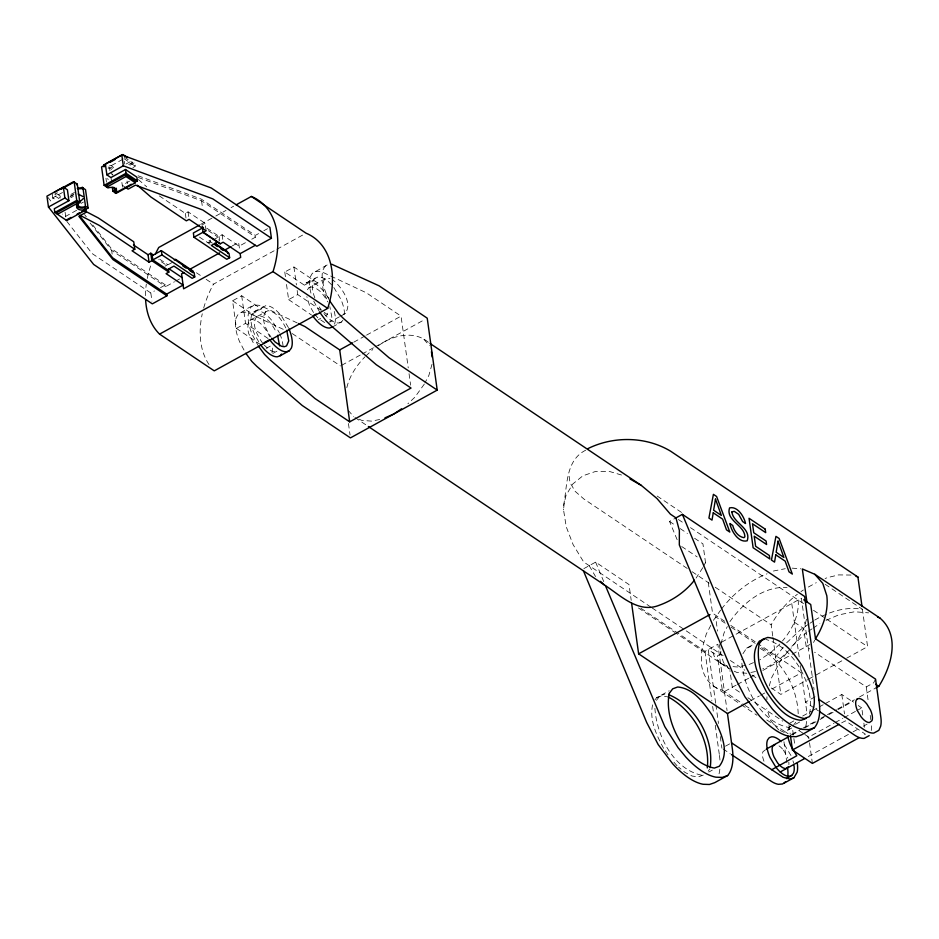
<?xml version="1.0" encoding="UTF-8"?>
<svg xmlns="http://www.w3.org/2000/svg" width="939" height="939" viewBox="0 0 939 939"><rect width="100%" height="100%" fill="white"/><g stroke="black" fill="none" stroke-linecap="round" stroke-linejoin="round"><path stroke-width="0.7" stroke-dasharray="4.7 3.52" d="M720.812 651.161L720.753 654.06L723.523 662.547L729.063 668.838L676.057 633.226M766.893 699.743L766.952 696.82M798.185 600.009C799.406 615.221 792.117 629.658 782.457 640.973M650.915 607.134L583.647 561.945L573.107 544.62L566.252 526.838L563.529 509.83L564.233 503.116L566.017 495.334L572.884 483.902L582.896 475.791L595.338 471.531L609.399 471.448L623.66 475.65M585.666 450.215C564.515 460.896 567.637 487.764 563.177 507.283L563.529 509.83M272.028 352.759L272.639 347.16M652.593 704.86C649.225 720.107 656.607 735.413 663.697 748.536M742.937 653.72L746.611 648.121L754.792 643.614M809.488 714.016C815.193 685.94 793.913 646.807 765.708 639.4M346.82 387.654C349.554 375.929 356.562 365.517 364.813 356.961M432.022 364.262L428.9 375.318L424.991 382.819M720.941 643.931L724.075 632.874L727.326 626.618M769.264 685.904L771.529 677.911L779.992 661.666L787.598 651.772M806.542 619.153L804.195 627.452L798.338 638.696L790.967 648.297M424.334 384.074L414.85 397.232L407.878 403.782M702.841 567.637L696.081 578.084M703.511 566.346L705.506 562.508M710.823 625.327L706.269 634.071L701.738 650.046L701.48 664.671A55.647 37.76 -56.1 0 0 722.302 690.083M713.429 620.327L720.647 610.127M813.538 642.499L814.829 640.011M875.559 679.132L873.61 682.853L866.263 686.914L814.594 652.194M772.738 636.055L771.177 624.822C777.621 612.932 786.671 602.498 797.375 594.246M288.449 327.629L281.606 316.255A26.398 11.726 61.2 0 0 265.831 305.668L253.87 311.725L251.934 314.26A25.071 11.139 61.2 0 0 254.786 334.812L259.234 342.688M285.832 327.946C282.064 320.727 276.888 311.818 268.038 310.68L249.797 320.316L248.283 322.3L247.732 329.178L248.729 333.603L254.399 345.059M252.168 313.943L261.3 308.919L263.002 306.689M265.819 311.49C260.209 319.53 266.523 330.199 271.148 337.301M317.805 283.038L293.919 266.993L284.787 272.017L304.389 285.186L306.091 282.956L318.051 276.899A26.398 11.726 61.2 0 1 333.028 286.501M315.222 277.932L313.274 280.468A25.071 11.139 61.2 0 0 315.598 299.811M307.393 289.74L308.908 287.757L324.929 278.942L327.159 278.12L329.929 278.543M324.929 278.942C319.953 285.268 324.319 294.142 327.465 300.386M340.716 316.067C356.527 308.978 342.465 287.275 333.075 280.162M332.453 326.983L341.573 321.948L342.864 320.258M654.929 699.907L656.643 697.677L669.202 690.752M656.443 700.365L659.847 695.905L664.847 694.085M708.17 771.107L709.872 768.877M790.145 726.176L788.478 728.347A21.574 9.578 61.2 0 0 787.704 731.681M793.22 725.554L795.779 722.208M721.492 609.024C733.195 593.636 749.029 580.948 767.057 573.799M729.932 621.63C742.737 603.202 763.442 585.948 787.082 587.509M783.255 647.194L775.649 657.089L760.038 646.595M365.811 356.022L372.783 349.472M779.828 644.037L770.86 652.452L759.804 659.871M786.636 642.792L801.037 629.271L809.019 623.919M791.823 646.267L806.214 632.757M790.145 649.365L780.18 658.72L769.123 666.127L762.797 668.885M378.311 345.763C392.561 335.211 414.158 329.882 428.771 342.618M810.157 623.156L813.585 620.867M814.723 620.104C828.973 611.759 845.793 606.277 862.413 609.305L867.589 646.631L844.631 659.284M808.491 631.219L811.918 628.93M813.057 628.168L819.9 623.578M297.182 322.91L262.157 306.431C253.377 301.818 245.678 310.563 238.236 314.178L236.276 317.593A32.701 14.519 61.2 0 0 239.633 341.808L245.126 352.172M253.906 305.292L250.948 307.182L248.976 310.598L248.119 315.351A32.677 14.508 61.2 0 0 252.333 334.812L258.518 346.291M329.8 301.055L326.385 294.024A32.701 14.519 61.2 0 1 323.028 269.81L325 266.394L327.957 264.505L312.288 273.39L310.328 276.805L309.459 281.559A32.677 14.508 61.2 0 0 311.185 294.013M57.291 192.671L54.744 194.068L60.483 197.929M62.537 192.483L52.795 197.847L56.199 200.136M122.786 159.301L109.394 166.673L109.969 170.757M70.895 194.408L74.498 192.425M126.108 163.996L132.117 160.686L132.376 162.553L127.563 165.205M70.425 195.946L74.028 193.962M69.944 196.944L73.547 194.96M70.93 197.718L73.359 196.368M129.958 165.194L134.829 162.517L135.345 166.25L132.915 167.6M81 203.411L83.442 202.061M76.611 210.324L65.66 216.357L62.256 214.069M129.559 181.157L122.258 185.183L124.617 186.767M159.337 195.911L185.335 213.376L188.07 211.862L205.089 223.294L206.122 230.771M200.617 224.398L214.573 216.709M215.841 216.017L225.994 210.418M231.064 207.625L233.611 206.228M202.049 224.973L205.089 223.294M208.963 240.842L210.301 240.114L210.571 241.98L209.221 242.72L208.963 240.842L212.402 243.154M165.053 266.16L167.788 264.657L159.278 258.941M206.909 228.236L219.069 236.405L222.109 234.738L239.128 246.171L246.711 241.992M172.26 262.427L166.79 265.444L158.292 259.727M207.942 242.778L210.794 241.206M213.223 239.868L218.071 237.191L218.47 240.032M232.273 245.924L238.612 242.426L239.821 251.147M66.845 221.416L92.163 253.577L150.815 292.98L154.454 290.973M160.534 287.616L165.405 284.94L165.64 286.641L174.49 281.77M138.068 175.769L201.322 199.127L255.326 235.407L258.976 233.4M263.836 230.724L267.486 228.717M175.746 281.078L179.537 278.989M251.769 239.21L255.561 237.121L255.326 235.407M203.681 308.062A83.454 56.633 -56.1 0 1 213.435 284.2L275.608 249.962M276.876 249.258L303.52 234.586M260.561 344.625L236.405 328.392L232.567 300.773L241.699 295.75L261.3 308.919M304.389 285.186L313.52 280.162M236.405 328.392L245.537 323.368L269.693 339.601M286.512 284.447L288.625 299.635L297.745 294.6L321.913 310.832M266.171 348.392L274.153 343.991M318.38 319.624L320.668 318.368M325.234 315.856L327.511 314.6L327.324 313.227M272.815 353.475L277.404 350.94L275.186 351.749L272.416 351.339L269.27 349.719L264.364 345.212M339.484 316.748L329.624 322.183L331.854 317.171L329.812 306.56M353.768 342.172L365.271 335.833M366.539 335.129L401.047 316.126L408.242 367.912M341.737 365.259L360.881 354.719M362.161 354.015L373.64 347.688M374.919 346.984L424.674 319.577M583.847 568.623L595.619 562.132L629.013 584.563L631.208 600.35M677.148 539.702L669.53 521.427L675.951 517.894M808.362 587.039L816.284 582.673M640.868 608.237L705.001 651.337L717.854 644.248L727.068 710.635M721.68 642.147L801.401 598.237L814.078 689.566M715.659 703.205L708.217 649.565L717.537 655.821L720.753 654.06L719.356 644.001M736.106 685.141L724.92 691.304L722.291 690.095L717.537 655.821M737.373 684.449L748.841 678.134M750.12 677.43L756.482 673.92M762.855 670.411L790.896 654.964M792.164 654.26L809.864 644.518M750.402 700.893L759.322 695.975M760.602 695.271L765.696 692.466M772.069 688.956L801.378 672.817L759.991 645.023M771.224 687.958L780.837 694.414L807.622 679.66M808.902 678.956L843.351 659.988M725.507 746.153L730.331 743.5M815.075 696.82L805.439 702.126L815.005 708.546M790.051 723.007L793.831 720.917M802.669 716.046L811.507 711.175M812.763 710.483L817.822 707.701M819.078 707.008L824.125 704.227M825.393 703.534L841.802 694.496L853.551 702.384M708.804 772.058L712.302 770.121M795.556 724.274L800.228 721.692M766.752 719.955L785.004 731.669L792.363 727.619L794.734 744.709M791.471 734.439L801.742 728.781M803.021 728.077L815.874 720.999M821.003 718.171L826.144 715.342M827.423 714.638L836.414 709.684M837.705 708.968L854.396 699.778M859.537 696.949L876.228 687.747M792.023 734.92L799.605 730.753M804.711 727.936L818.785 720.19M820.064 719.485L823.902 717.373M829.008 714.556L836.684 710.33M837.964 709.626L853.305 701.175M804.793 734.451L808.749 737.115L833.996 723.206M835.264 722.514L842.835 718.335M844.102 717.642L855.452 711.386M856.72 710.694L861.767 707.912L862.918 716.222M841.661 722.889L845.452 720.812L865.418 734.228L862.894 735.613M808.291 756.517L851.779 732.561M853.058 731.857L858.164 729.04M863.281 726.223L867.12 724.11M825.98 620.397L838.644 614.892L854.478 611.759L868.598 612.862M753.465 662.617L748.406 664.824L737.444 666.995L731.857 666.561M306.091 282.956L308.919 281.923A26.398 11.726 61.2 0 1 324.694 292.522L328.415 297.968M308.908 287.757L311.138 286.947C319.06 287.85 324.108 295.468 327.711 301.889M253.87 311.725L256.699 310.692A26.398 11.726 61.2 0 1 272.474 321.279L279.317 332.652M249.797 320.316L252.016 319.506C260.866 320.645 266.042 329.554 269.81 336.772M343.428 314.166L345.646 313.356M341.573 321.948L338.744 322.981A26.398 11.726 61.2 0 1 323.767 313.38M746.611 648.121L751.611 646.29L754.111 646.666M656.643 697.677L661.631 695.846L666.631 696.597M790.72 726.469L788.22 727.385C759.686 721.269 742.808 686.479 741.61 659.378M765.438 749.838L762.949 751.705A13.005 5.775 61.2 0 0 764.428 762.362M703.252 775.109L698.252 776.94L692.008 776.001L684.93 772.363L678.58 767.14M379.685 419.498L371.468 421.13L361.691 420.355L359.05 419.146M773.384 571.041L785.262 568.694M750.871 672.441L756.353 671.362M315.258 271.5L319.06 271.254L323.497 272.639L366.316 292.78L401.047 316.126M241.206 312.288L245.009 312.041L249.445 313.438L284.47 329.906M792.129 568.142L800.873 568.823M746.763 673.263L736.986 672.488L733.382 670.822M701.468 775.168C672.923 769.064 656.056 734.263 654.847 707.161M851.027 575.055L838.633 574.903L827.576 577.602A76.376 51.833 -56.1 0 0 825.064 578.53M138.315 177.471L201.556 200.84L255.561 237.121M727.666 666.232L719.744 662.57L714.203 656.291L711.433 647.793M780.004 730.46L786.366 733.382M107.116 178.727L108.408 179.337M324.624 322.57L318.192 318.251L314.976 314.635M760.214 648.45C782.868 661.537 797.504 688.31 798.22 714.297M825.158 584.281L862.413 609.305M657.159 496.062L682.653 513.187M678.381 519.513L683.216 522.765M690.482 527.648L806.343 605.491M813.514 610.303L825.534 618.378M826.731 619.188L867.589 646.631M669.53 521.427L675.493 525.429M680.259 528.634L687.418 533.446M694.578 538.258L702.924 543.857L705.905 565.407M124.324 157.153L132.376 162.553M124.007 158.632L135.345 166.25M681.702 546.521L697.172 556.909M794.347 622.193L803.667 628.461L806.178 646.548L809.782 648.966M208.352 230.665L218.071 237.191M324.155 312.347L327.511 314.6M111.201 173.433L112.926 174.584M199.432 237.062L210.371 244.41M288.625 299.635L311.572 315.046M687.242 568.435L583.847 498.973L575.138 491.32L569.985 482.552L568.717 473.279M692.113 571.71L709.145 583.154M715.225 587.239L771.177 624.822M858.246 705.541L861.767 707.912M724.708 621.313L712.537 613.132L708.123 581.311M730.788 625.397L758.782 644.201M725.19 623.191L715.577 616.723L717.56 631.09M731.199 627.229L755.226 643.368M292.264 333.568L340.47 365.952M196.427 272.768L201.286 276.043M206.146 279.306L213.435 284.2M232.567 300.773L256.464 316.83M56.786 193.751L61.375 196.838M59.087 198.692L52.279 194.115L53.37 201.932M816.202 709.356L818.585 710.952M652.136 607.956L723.159 655.668M730.366 660.516L744.791 670.2M751.998 675.047L758.008 679.085M165.405 284.94L111.401 248.659L90.79 222.484M90.132 223.048L111.635 250.361L165.64 286.641M720.448 662.899L729.767 669.167M354.977 417.526L367.149 425.696M638.438 607.956L674.836 632.416M800.016 731.246L803.608 733.652M739.486 692.102L732.279 687.254L729.955 670.552M747.902 697.747L782.75 721.152M785.004 731.669L788.114 733.758M722.291 690.095L743.923 704.626M745.12 705.435L751.13 709.461M713.476 686.022L740.061 703.886M741.27 704.696L756.975 715.26M723.089 748.946L730.26 753.759M138.373 179.572L146.742 186.838M111.905 174.372L112.539 175.065M673.909 762.21L677.524 766.271M778.736 729.873L770.731 720.788L766.729 708.522M423.912 339.355L429.44 345.646M348.228 410.425L353.768 416.705M84.522 214.526L86.306 216.792M47.854 197.296L52.373 203.047M807.188 736.059L808.96 738.653L808.749 737.115M783.372 750.097L786.941 756.036A13.005 5.775 61.2 0 1 787.786 758.137M665.34 750.942L669.46 756.951M333.815 287.498L340.669 298.872A25.071 11.139 61.2 0 1 344.425 315.539M319.248 306.947L321.244 309.858M313.509 312.499L309.612 305.727L306.842 296.618M262.756 343.404C257.838 336.056 250.901 325 256.687 316.525L258.918 315.715C267.756 316.842 272.944 325.763 276.712 332.969M319.87 312.499L313.685 301.02M589.199 565.677L595.561 576.581M790.967 755.555L785.11 745.824A22.466 9.977 61.2 0 0 781.624 741.916M595.619 562.132L604.88 584.316M866.263 686.914L868.434 702.572M870.218 715.389L870.805 719.661M863.88 723.147L864.455 727.302M841.802 694.496L844.49 713.886M791.765 603.542L799.171 656.913M800.368 665.587L806.202 707.583A64.955 28.851 61.2 0 1 806.777 713.452M809.535 742.784L812.399 763.43M788.948 724.896L790.262 734.368M772.926 637.452L780.837 694.414M783.936 741.74L787.269 765.708M715.858 704.649L718.476 723.5M720.283 736.54L721.891 748.137M705.001 651.337L711.844 700.623M712.654 706.421L713.452 712.22M715.26 725.26L719.438 755.379M409.04 373.675L410.636 385.178M348.451 423.501L350.047 435.015M293.919 266.993L296.407 284.94M297.17 290.468L297.745 294.6M284.787 272.017L285.55 277.545M241.699 295.75L245.537 323.368M222.109 234.738L223.142 242.203M219.069 236.405L219.937 242.638M201.556 200.84L202.589 208.305M188.07 211.862L189.115 219.339M185.335 213.376L186.028 218.353M150.815 292.98L151.942 301.137M124.382 161.355L124.758 164.079M127.023 180.981L127.399 183.704M121.87 182.459L122.598 187.671M111.072 178.093L111.612 182.025M105.943 178.222L106.483 182.154M111.635 250.361L112.152 254.105M65.096 212.273L66.176 220.09M719.462 755.39A64.955 28.851 61.2 0 1 720.025 761.236M719.849 769.17A64.955 28.851 61.2 0 1 718.452 775.884M806.601 721.387A64.955 28.851 61.2 0 1 805.216 728.101M871.498 725.824A31.985 14.202 61.2 0 1 871.04 731.504M779.03 745.883A13.874 6.162 61.2 0 1 783.372 750.097M788.795 762.116A13.005 5.775 61.2 0 1 788.889 764.686M800.967 591.617A76.376 51.833 -56.1 0 1 803.408 589.997M792.927 760.731A21.574 9.578 61.2 0 1 793.596 763.243M279.845 333.861A25.071 11.139 61.2 0 1 283.073 349.331M334.237 311.384A25.071 11.139 61.2 0 1 334.39 324.448M208.986 364.496A83.454 56.633 -56.1 0 1 202.261 313.767M145.486 295.644A83.454 56.633 -56.1 0 1 146.308 284.083M147.27 278.449A83.454 56.633 -56.1 0 1 151.156 264.446M108.079 168.175A4.648 2.723 -7.9 0 1 111.764 169.49M108.302 167.119A6.432 3.768 -7.9 0 1 113.396 168.938M109.652 165.346A6.432 3.768 -7.9 0 1 113.584 168.973"/><path stroke-width="1.41" d="M432.163 357.031L431.424 351.714M707.302 767.926C710.436 739.932 692.536 709.837 667.887 696.785M710.189 767.527C714.333 738.864 695.47 705.4 668.603 694.649M876.228 687.747L878.798 686.339C891.322 666.678 900.642 635.809 880.054 618.144L814.794 574.292L802.329 568.94L806.918 601.958M260.561 344.625L261.629 346.186A26.398 11.726 61.2 0 0 277.392 356.773L280.233 355.74L281.524 354.05M280.233 355.74L289.353 350.717L291.301 348.181A25.071 11.139 61.2 0 0 288.977 328.838M788.42 766.694L785.931 768.56A13.874 6.162 61.2 0 1 777.645 762.984L774.065 757.057A13.005 5.775 61.2 0 1 772.586 746.399L775.086 744.533M786.542 778.619L791.753 775.414L793.42 773.231A21.574 9.578 61.2 0 0 794.03 765.625M694.437 580.22C685.493 591.605 673.146 600.185 659.565 605.139C638.661 613.73 621.395 596.195 605.42 585.631L368.37 426.517M83.325 198.54L81.188 200.617L79.099 201.251M731.458 754.569L770.896 781.06A34.18 15.177 61.2 0 0 778.431 784.311L782.563 783.983L785.661 781.671M784.253 783.067L793.901 777.762L797.141 772.222A31.985 14.202 61.2 0 0 797.305 763.219M869.197 735.648L864.15 738.383A34.097 15.141 61.2 0 1 854.443 735.037L819.782 711.762M76.822 203.505A6.35 3.709 -7.9 0 1 77.644 202.589L76.446 201.815L57.173 212.437L57.432 214.303L76.705 203.681L77.878 204.467A6.35 3.709 -7.9 0 0 77.949 208.998A6.35 3.709 -7.9 0 0 85.379 209.479L86.001 209.937L66.728 220.548L54.826 212.472L54.309 208.728L68.911 200.688L67.408 189.807L63.383 187.107L46.95 196.157L48.464 207.038L93.665 264.458L152.318 303.86L166.907 295.82L166.673 294.118L112.668 257.838L79.522 215.735M77.878 204.467L77.62 202.601M135.298 182.776L126.002 176.532L106.717 187.154L106.459 185.276L125.732 174.666L135.04 180.91L135.298 182.776L116.025 193.399L115.074 191.098A6.35 3.709 -7.9 0 0 116.295 188.223M401.563 408.817L393.828 414.005L384.967 417.855M771.647 769.78L796.788 755.766L790.931 746.036A21.574 9.578 61.2 0 1 787.868 735.953M125.791 187.565L128.15 189.15L135.462 185.124L202.824 210.019L256.828 246.3L271.43 238.26L269.916 227.379L211.263 187.976L121.8 154.923L105.368 163.973L106.882 174.854L110.908 177.565L125.509 169.513L136.859 177.142L137.376 180.875L134.946 182.213M54.485 192.202L73.618 181.661L77.28 184.126L79.827 202.484A4.648 2.723 -7.9 0 0 79.017 206.392A4.648 2.723 -7.9 0 0 85.508 206.287L88.078 208.024L81.998 211.381M104.029 166.919L103.771 165.053L122.915 154.512L127.516 157.599M60.8 189.42L74.193 182.049L76.74 200.406L79.827 202.484M105.227 164.947L101.576 166.966L104.123 185.323L107.891 187.941A6.35 3.709 -7.9 0 1 115.286 188.422A6.35 3.709 -7.9 0 1 115.333 192.976L115.098 191.087M110.098 162.271L114.969 159.583M48.464 207.038L64.897 197.988L68.911 200.688M106.882 174.854L123.314 165.804L212.777 198.857L271.43 238.26M54.826 212.472L76.74 200.406M104.123 185.323L126.037 173.257L137.376 180.875M66.176 220.09L71.047 217.414M77.127 214.057L79.569 212.719M115.474 192.941L122.774 188.915M123.983 188.246L131.296 184.232M76.423 205.465A6.35 3.709 -7.9 0 0 85.109 207.601L86.165 212.273L78.864 216.299L112.903 259.54L166.907 295.82M85.355 211.181L98.302 217.965L133.749 241.781L134.793 249.258L132.047 250.772L149.066 262.204L151.813 260.69L168.832 272.122L166.086 273.636L183.105 285.069L166.673 294.118M199.35 225.102L158.75 247.462A83.454 56.633 -56.1 0 0 155.498 253.882M236.147 204.831L251.37 196.451L306.055 233.189A83.454 56.633 -56.1 0 1 327.699 308.379L214.256 370.858L159.571 334.12A83.454 56.633 -56.1 0 1 145.615 299.94M133.444 244.926L148.033 254.727L150.768 253.213L153.198 254.856M161.344 250.619L152.212 255.643L152.811 259.903L167.388 269.704L173.938 266.089L192.178 278.343L194.749 276.923L194.162 272.662L161.344 250.619L161.931 254.88L194.749 276.923M203.493 227.402L193.364 232.989L193.95 237.238L226.768 259.293L229.621 257.72L229.034 253.46L214.444 243.659M152.811 259.903L161.931 254.88M193.95 237.238L202.824 232.356M202.225 226.217L203.082 232.449L206.122 230.771L189.115 219.339L186.368 220.853L150.921 197.026L137.317 185.241M174.302 259.939L175.511 259.27L192.695 270.819L192.953 272.686L189.514 270.373M217.449 242.121L211.381 245.466L229.621 257.72M184.091 272.463L181.556 273.859L183.621 288.813L240.689 257.38L240.161 253.647L223.142 242.203L220.102 243.882L203.082 232.449M189.162 269.669L219.585 252.908M224.667 250.114L231.006 246.617M191.486 271.477L192.695 270.819M240.161 253.647L255.338 245.29M159.571 334.12L273.003 271.641L327.699 308.379M263.988 342.735L269.693 339.601L270.761 341.15A26.398 11.726 61.2 0 0 286.524 351.749L289.353 350.717M316.208 313.978L312.781 315.868L313.849 317.417A26.398 11.726 61.2 0 0 329.612 328.016L332.453 326.983M298.473 323.521L304.964 326.572L339.707 349.907L352.489 342.876M258.518 346.291L264.575 354.461L269.493 359.355L314.952 398.512L349.684 421.846L411.036 388.053L376.293 364.719L330.845 325.563L325.915 320.668L319.87 312.499M331.772 264.258L379.016 285.785L427.222 318.168L437.21 390.108L350.447 437.891L302.241 405.507L256.793 366.351L251.863 361.456L245.818 353.287M429.98 343.439L641.384 485.463L656.913 498.456L670.399 514.161L675.951 517.894L682.383 514.349L804.617 596.465L819.054 700.506M631.607 603.214L638.626 653.837L709.99 614.54M638.626 653.837L727.467 713.523L749.134 701.597M766.365 749.052L788.337 736.951M727.467 713.523L732.291 748.289A64.955 28.851 61.2 0 1 727.631 775.532L714.79 782.633L709.438 784.488L703.123 784.276A70.425 31.28 61.2 0 1 672.77 763.888L658.192 744.604L646.701 722.514L583.33 570.56M819.078 700.529A64.955 28.851 61.2 0 1 814.383 727.737L801.554 734.85L796.202 736.704L789.875 736.493A70.425 31.28 61.2 0 1 759.522 716.093L744.956 696.82L733.453 674.73L679.32 544.913L679.366 530.429L675.951 517.894M790.462 735.777L792.434 750.015L839.137 724.286M780.18 771.999L804.606 758.548M859.115 737.702L812.399 763.43L792.434 750.015M793.901 777.762L790.251 779.088L783.173 777.316L731.54 742.831M82.515 189.326L82.339 187.424L82.597 189.291M587.861 448.642C613.554 435.907 645.891 436.318 670.61 451.19L857.929 577.039L862.025 606.5M764.463 639.213L759.463 641.044C747.761 656.255 758.982 677.195 766.517 691.902C774.769 704.121 785.098 718.91 801.073 720.307L806.073 718.476M791.753 775.414L789.335 776.295A22.466 9.977 61.2 0 1 775.907 767.269L770.05 757.538A21.574 9.578 61.2 0 1 767.597 739.85L769.252 737.678L771.682 736.798A22.466 9.977 61.2 0 1 780.732 741.082M814.406 727.772L809.054 729.626L802.728 729.403A70.425 31.28 61.2 0 1 772.374 709.015L757.808 689.742L746.305 667.652L682.383 514.349M727.643 775.555L722.291 777.41L715.976 777.199A70.425 31.28 61.2 0 1 685.623 756.799L678.064 747.69L664.8 726.657L605.42 585.631M856.039 576.346L857.929 577.039M877.507 616.97L880.054 618.144M83.055 196.603L78.101 194.033M79.921 215.277L99.334 225.442L134.793 249.258M629.952 478.937L641.384 485.463M803.737 599.798L810.721 604.505L815.475 638.766L875.559 679.132L880.841 717.196A31.985 14.202 61.2 0 1 880.676 726.199L878.845 730.342L873.798 733.077A34.097 15.141 61.2 0 1 864.08 729.732L818.667 699.226M103.771 165.053L104.851 165.769M203.387 232.285L220.407 243.717M875.688 684.249L878.798 686.339M437.21 390.108L389.004 357.724L343.545 318.567L338.627 313.673L329.8 301.055M214.89 243.189L227.484 251.652L227.743 253.518M215.148 245.056L217.437 246.593M220.876 248.905L223.165 250.443M106.459 185.276L107.633 186.063M112.34 187.272L112.891 191.204L116.025 193.399M82.256 187.46L85.531 189.666L88.078 208.024M182.636 265.76L186.075 268.073M83.806 210.688L86.165 212.273M168.703 268.613L182.072 277.592M600.502 581.335L604.458 585.126M271.887 338.369L275.104 341.984L281.536 346.303L284.317 346.726L286.536 345.916L288.754 340.904L286.724 330.293M814.794 574.292L822.787 583.377L826.789 595.655A55.647 37.76 -56.1 0 1 815.475 638.766M277.592 335.317L279.634 345.939M339.707 349.907L349.684 421.846M168.48 269.634L168.832 272.122M150.768 253.213L151.813 260.69M148.033 254.727L149.066 262.204M125.509 169.513L126.037 173.257M125.732 174.666L126.002 176.532M121.8 154.923L123.314 165.804M85.508 206.287L82.961 187.929A4.648 2.723 -7.9 0 1 77.327 188.469M76.446 201.815L76.705 203.681M63.383 187.107L64.897 197.988M787.657 768.525A31.985 14.202 61.2 0 1 787.504 777.527M251.37 196.451A83.454 56.633 -56.1 0 1 273.003 271.641M76.435 184.713A4.648 2.723 -7.9 0 1 77.28 184.126M82.339 187.424A6.432 3.768 -7.9 0 1 77.444 187.882M113.701 187.295A4.648 2.723 -7.9 0 1 112.891 191.204M731.927 511.896C732.854 523.011 751.587 527.906 747.198 540.794C738.512 543.071 731.328 531.157 729.885 523.528L732.749 525.453C734.04 530.911 738.148 536.803 743.97 537.671L744.873 536.838C744.862 525.253 725.483 520.629 729.556 507.905C737.397 505.863 744.146 516.497 745.531 523.493L742.643 521.556L738.676 514.326L734.216 511.309L731.927 511.896M715.483 499.125L713.628 510.229L721.352 515.417L715.483 499.125M778.02 541.146L776.166 552.249L783.889 557.437L778.02 541.146M713.253 512.823L712.008 520.112L708.922 518.035L713.405 494.348L716.598 496.485L729.803 532.073L726.481 529.831L722.643 519.138L713.253 512.823M775.79 554.843L774.546 562.121L771.447 560.043L775.943 536.357L779.124 538.493L792.34 574.081L789.018 571.839L785.18 561.146L775.79 554.843M669.296 693.287C663.31 720.941 685.705 762.362 714.321 768.09L719.321 766.259C731.011 751.047 719.79 730.108 712.255 715.401C704.015 703.182 693.675 688.393 677.7 686.996L672.7 688.827L669.296 693.287M759.264 643.731C753.278 671.385 775.673 712.807 804.289 718.535L809.289 716.703C820.979 701.492 809.77 680.552 802.223 665.845C793.983 653.626 783.642 638.837 767.668 637.44L762.679 639.271L759.264 643.731M857.143 699.05L856.133 700.377A13.005 5.775 61.2 0 0 857.612 711.034L861.192 716.973A13.874 6.162 61.2 0 0 869.479 722.537L871.967 720.683A13.005 5.775 61.2 0 0 870.488 710.025L866.908 704.086A13.874 6.162 61.2 0 0 858.622 698.522L857.143 699.05M85.109 207.601L85.343 209.491L85.109 207.601M765.215 529.15L749.04 518.281L753.125 547.73L769.816 558.94L769.334 555.465L755.625 546.263L754.228 536.216L766.576 544.503L766.095 541.028L753.747 532.742L752.503 523.762L765.696 532.624L765.215 529.15"/></g></svg>
